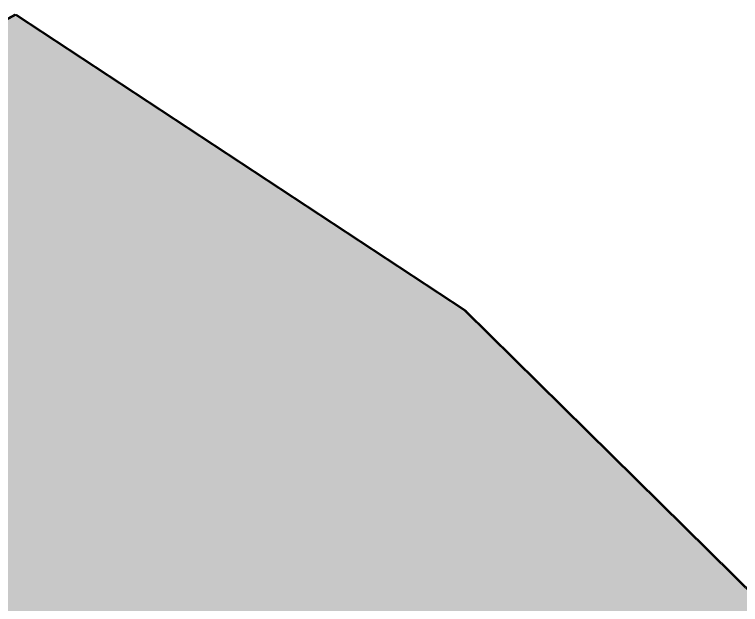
# Model space of a CAD drawing. Extents: x 695776 to 1250176, y 4443437 to 9025597.
# Drawn here: x 788113.8 to 788138.92, y 4485964.9 to 4485985.32 of the extents above; entities that cross this region are included whole.
import ezdxf

# ---------------------------------------------------------------- set-up
doc = ezdxf.new("R2010")
doc.units = 0
doc.header["$LTSCALE"] = 0.5
doc.layers.add('签名（新）', color=7, linetype='CONTINUOUS')

# ---------------------------------------------------------------- blocks, each defined once
blk = doc.blocks.new('q')
at = {"layer": '签名（新）'}
h = blk.add_hatch(color=256, dxfattribs=at)
h.paths.add_polyline_path([(551966.1464, 5549798.4011), (551966.9158, 5549798.7053), (551969.1207, 5549798.3241), (551971.1854, 5549798.7637), (551974.5052, 5549799.8563), (551976.2873, 5549799.0395), (551976.7977, 5549799.3438), (551977.3517, 5549800.3107), (551977.3204, 5549800.9965), (551976.6799, 5549801.5113), (551970.6755, 5549801.5251), (551965.6345, 5549806.4981), (551964.3522, 5549807.3422), (551963.4618, 5549806.8635), (551962.8524, 5549806.084), (551962.518, 5549800.5664), (551962.361, 5549800.2492), (551953.1246, 5549800.7679), (551952.3904, 5549800.4795), (551952.1735, 5549799.7875), (551952.0241, 5549798.9485), (551952.3938, 5549798.488), (551953.5965, 5549797.4418), (551955.2528, 5549797.5308), (551960.0646, 5549797.815), (551962.4314, 5549798.0425), (551963.2526, 5549797.8321), (551963.6696, 5549797.2989), (551964.3466, 5549796.0561), (551964.2259, 5549779.297), (551963.1149, 5549778.6471), (551962.8732, 5549778.0783), (551963.3663, 5549777.551), (551966.0176, 5549776.4615), (551966.3488, 5549777.0494), (551966.4862, 5549778.4651), (551965.713, 5549779.2462), (551966.1757, 5549796.0453), (551965.6579, 5549797.3554)])
edge = h.paths.add_edge_path(flags=16)
edge.add_ellipse((551966.2888, 5549800.9167), major_axis=(-0.4444, 0.4444), ratio=1, start_angle=81.7341, end_angle=106.0516)
edge.add_ellipse((551967.4013, 5549802.9279), major_axis=(-2.0697, 2.0697), ratio=1, start_angle=106.0516, end_angle=111.6933)
edge.add_ellipse((551967.4712, 5549803.0903), major_axis=(-2.1947, 2.1947), ratio=1, start_angle=111.6933, end_angle=117.1718)
edge.add_ellipse((551968.6037, 5549806.6114), major_axis=(-4.8101, 4.8101), ratio=1, start_angle=117.17178, end_angle=120.06108)
edge.add_ellipse((551968.0891, 5549804.6828), major_axis=(-3.3987, 3.3987), ratio=1, start_angle=120.0611, end_angle=123.4985)
edge.add_ellipse((551967.342, 5549801.0112), major_axis=(-0.7492, 0.7492), ratio=1, start_angle=123.4985, end_angle=134.1848)
edge.add_ellipse((551967.3874, 5549804.2048), major_axis=(-3.0077, 3.0077), ratio=1, start_angle=134.1848, end_angle=139.5125)
edge.add_ellipse((551967.6476, 5549800.9078), major_axis=(0.6691, 0.6691), ratio=1, start_angle=229.5125, end_angle=252.8865)
edge.add_ellipse((551967.8599, 5549800.5067), major_axis=(-0.3482, 0.3482), ratio=1, start_angle=162.8865, end_angle=195.5)
edge.add_ellipse((551967.9172, 5549800.4743), major_axis=(0.3017, 0.3017), ratio=1, start_angle=285.5, end_angle=327.0929)
edge.add_ellipse((551967.7251, 5549800.4332), major_axis=(0.4406, 0.4406), ratio=1, start_angle=327.0929, end_angle=361.2644)
edge.add_ellipse((551962.5352, 5549795.009), major_axis=(5.7488, 5.7488), ratio=1, start_angle=1.26437, end_angle=3.86733)
edge.add_ellipse((551966.1439, 5549799.141), major_axis=(1.8697, 1.8697), ratio=0.999999, start_angle=3.8673, end_angle=8.4324)
edge.add_ellipse((551951.8275, 5549779.8411), major_axis=(-18.8616, 18.8616), ratio=0.9999979, start_angle=-81.56762, end_angle=-81.01903)
edge.add_ellipse((551993.9437, 5549837.7686), major_axis=(31.7812, 31.7812), ratio=0.9999989, start_angle=188.55837, end_angle=188.98099, ccw=False)
edge.add_ellipse((551970.4731, 5549805.9822), major_axis=(3.8416, 3.8416), ratio=0.999999, start_angle=186.4396, end_angle=188.5584, ccw=False)
edge.add_ellipse((551978.8035, 5549816.4324), major_axis=(13.2915, 13.2915), ratio=0.9999983, start_angle=185.30065, end_angle=186.43965, ccw=False)
edge.add_ellipse((551966.5082, 5549800.9559), major_axis=(-0.7454, 0.7454), ratio=1, start_angle=-60.8821, end_angle=-32.7602)
edge.add_ellipse((551966.4468, 5549801.2393), major_axis=(0.5404, 0.5404), ratio=1, start_angle=57.2398, end_angle=90.3994)
edge.add_ellipse((551967.254, 5549800.4432), major_axis=(-1.3421, 1.3421), ratio=1, start_angle=0.3994, end_angle=10.4352)
edge.add_ellipse((551966.1324, 5549801.216), major_axis=(-0.379, 0.379), ratio=1, start_angle=10.4352, end_angle=29.3835)
edge.add_ellipse((551966.5242, 5549801.1064), major_axis=(-0.6666, 0.6666), ratio=1, start_angle=29.3835, end_angle=45.7068)
edge.add_ellipse((551966.3805, 5549801.1047), major_axis=(0.565, 0.565), ratio=1, start_angle=135.7068, end_angle=153.4488)
edge.add_ellipse((551966.6702, 5549801.2013), major_axis=(0.7809, 0.7809), ratio=1, start_angle=153.4488, end_angle=171.7341)
h = blk.add_hatch(color=256, dxfattribs=at)
h.paths.add_polyline_path([(551966.1515, 5549798.4003), (551966.9209, 5549798.7044), (551969.1258, 5549798.3232), (551971.1905, 5549798.7629), (551974.5103, 5549799.8555), (551976.2924, 5549799.0386), (551976.8028, 5549799.3429), (551977.3568, 5549800.3099), (551977.3255, 5549800.9956), (551976.685, 5549801.5105), (551970.6806, 5549801.5242), (551965.6396, 5549806.4973), (551964.3573, 5549807.3414), (551963.4669, 5549806.8626), (551962.8575, 5549806.0832), (551962.5231, 5549800.5656), (551962.3662, 5549800.2484), (551953.1297, 5549800.767), (551952.3955, 5549800.4786), (551952.1786, 5549799.7867), (551952.0292, 5549798.9477), (551952.3989, 5549798.4872), (551953.6016, 5549797.441), (551955.2579, 5549797.53), (551960.0697, 5549797.8141), (551962.4365, 5549798.0417), (551963.2577, 5549797.8313), (551963.6748, 5549797.2981), (551964.3518, 5549796.0553), (551964.231, 5549779.2962), (551963.12, 5549778.6462), (551962.8783, 5549778.0775), (551963.3714, 5549777.5501), (551966.0228, 5549776.4607), (551966.354, 5549777.0486), (551966.4913, 5549778.4643), (551965.7181, 5549779.2453), (551966.1808, 5549796.0444), (551965.663, 5549797.3546)])
edge = h.paths.add_edge_path(flags=16)
edge.add_ellipse((551966.2939, 5549800.9159), major_axis=(-0.4444, 0.4444), ratio=1, start_angle=81.7341, end_angle=106.0516)
edge.add_ellipse((551967.4064, 5549802.9271), major_axis=(-2.0697, 2.0697), ratio=1, start_angle=106.0516, end_angle=111.6933)
edge.add_ellipse((551967.4763, 5549803.0894), major_axis=(2.1947, 2.1947), ratio=1, start_angle=201.6933, end_angle=207.1718)
edge.add_ellipse((551968.6088, 5549806.6106), major_axis=(4.8101, 4.8101), ratio=1, start_angle=207.17179, end_angle=210.06108)
edge.add_ellipse((551968.0942, 5549804.682), major_axis=(-3.3987, 3.3987), ratio=1, start_angle=120.0611, end_angle=123.4985)
edge.add_ellipse((551967.3471, 5549801.0103), major_axis=(0.7492, 0.7492), ratio=1, start_angle=213.4985, end_angle=224.1848)
edge.add_ellipse((551967.3925, 5549804.204), major_axis=(-3.0077, 3.0077), ratio=1, start_angle=134.1848, end_angle=139.5125)
edge.add_ellipse((551967.6527, 5549800.9069), major_axis=(-0.6691, 0.6691), ratio=1, start_angle=139.5125, end_angle=162.8865)
edge.add_ellipse((551967.865, 5549800.5059), major_axis=(0.3482, 0.3482), ratio=1, start_angle=252.8865, end_angle=285.5)
edge.add_ellipse((551967.9223, 5549800.4735), major_axis=(0.3017, 0.3017), ratio=1, start_angle=285.5, end_angle=327.0929)
edge.add_ellipse((551967.7302, 5549800.4323), major_axis=(0.4406, 0.4406), ratio=1, start_angle=327.0929, end_angle=361.2644)
edge.add_ellipse((551962.5404, 5549795.0082), major_axis=(5.7488, 5.7488), ratio=1, start_angle=1.26437, end_angle=3.86733)
edge.add_ellipse((551966.149, 5549799.1401), major_axis=(1.8697, 1.8697), ratio=1, start_angle=3.8673, end_angle=8.4324)
edge.add_ellipse((551951.8326, 5549779.8403), major_axis=(18.8615, 18.8615), ratio=0.9999994, start_angle=8.4324, end_angle=8.98099)
edge.add_ellipse((551993.9488, 5549837.7678), major_axis=(31.7812, 31.7812), ratio=0.9999979, start_angle=188.55838, end_angle=188.981, ccw=False)
edge.add_ellipse((551970.4782, 5549805.9814), major_axis=(3.8416, 3.8416), ratio=0.999999, start_angle=186.4396, end_angle=188.5584, ccw=False)
edge.add_ellipse((551978.8086, 5549816.4315), major_axis=(13.2915, 13.2915), ratio=0.9999994, start_angle=185.30064, end_angle=186.43964, ccw=False)
edge.add_ellipse((551966.5134, 5549800.9551), major_axis=(0.7454, 0.7454), ratio=1, start_angle=29.1179, end_angle=57.2398)
edge.add_ellipse((551966.4519, 5549801.2385), major_axis=(0.5404, 0.5404), ratio=1, start_angle=57.2398, end_angle=90.3994)
edge.add_ellipse((551967.2591, 5549800.4424), major_axis=(-1.3421, 1.3421), ratio=1, start_angle=0.3994, end_angle=10.4352)
edge.add_ellipse((551966.1375, 5549801.2151), major_axis=(0.379, 0.379), ratio=1, start_angle=100.4352, end_angle=119.3835)
edge.add_ellipse((551966.5293, 5549801.1056), major_axis=(-0.6666, 0.6666), ratio=1, start_angle=29.3835, end_angle=45.7068)
edge.add_ellipse((551966.3856, 5549801.1038), major_axis=(0.565, 0.565), ratio=1, start_angle=135.7068, end_angle=153.4488)
edge.add_ellipse((551966.6753, 5549801.2005), major_axis=(0.7809, 0.7809), ratio=1, start_angle=153.4488, end_angle=171.7341)
for p, q in [((551964.3522, 5549807.3422, 771.644), (551963.4618, 5549806.8635, 771.644)), ((551964.3573, 5549807.3414, 771.644), (551963.4669, 5549806.8626, 771.644)), ((551965.6345, 5549806.4981, 771.644), (551964.3522, 5549807.3422, 771.644)), ((551965.6396, 5549806.4973, 771.644), (551964.3573, 5549807.3414, 771.644)), ((551970.6755, 5549801.5251, 771.644), (551965.6345, 5549806.4981, 771.644)), ((551970.6806, 5549801.5242, 771.644), (551965.6396, 5549806.4973, 771.644))]:
    blk.add_line(p, q, dxfattribs=at)

msp = doc.modelspace()

# ---------------------------------------------------------------- block references
at = {"layer": '签名（新）', "xscale": 12.137451171875, "yscale": 12.137451171875, "zscale": 12.137451171875}
msp.add_blockref('q', (-5911326.5739, -62874530.3104, -9365.7914), dxfattribs=at)

doc.saveas('drawing.dxf')
